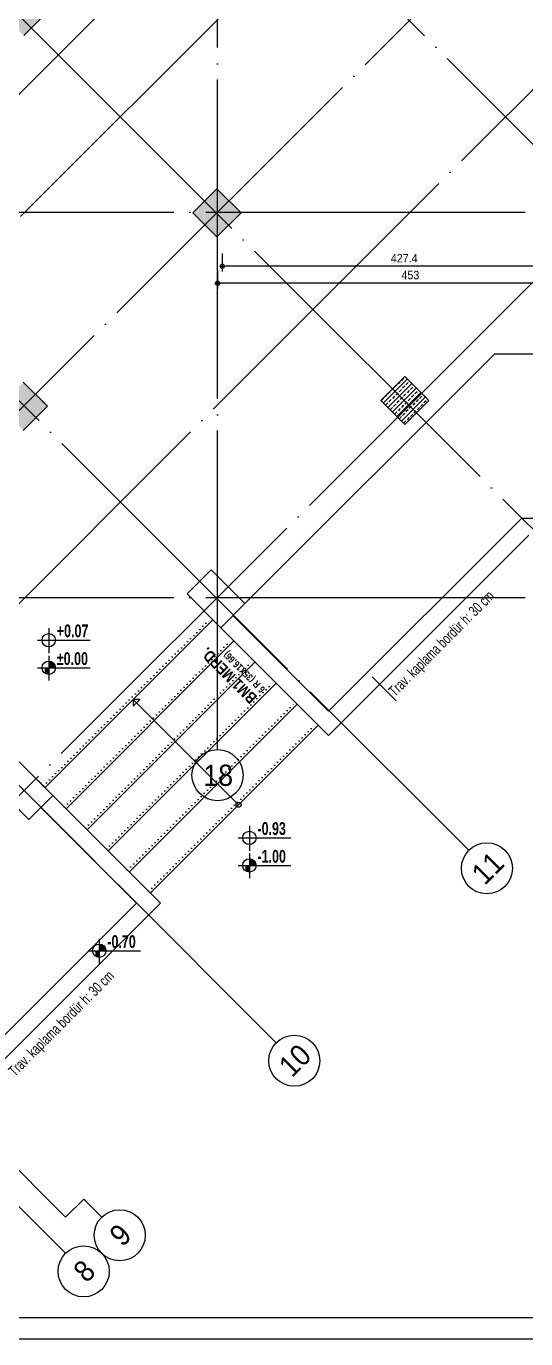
# Model space of a CAD drawing. Extents: x 460786 to 545292, y 30998 to 41694.
# Drawn here: x 488801 to 489388, y 37194 to 38737 of the extents above; entities that cross this region are included whole.
import ezdxf
from ezdxf.enums import TextEntityAlignment as Align

# ---------------------------------------------------------------- set-up
doc = ezdxf.new("R2010")
doc.units = 0
doc.header["$LTSCALE"] = 50
doc.header["$MEASUREMENT"] = 0
doc.header["$PDMODE"] = 35
doc.linetypes.add('DASHDOT', pattern=[5.5, 5, -0.25, 0, -0.25])
doc.linetypes.add('DASHED', pattern=[0.1, 0, -0.1])
doc.layers.get('0').update_dxf_attribs({"linetype": 'CONTINUOUS'})
doc.layers.get('Defpoints').update_dxf_attribs({"linetype": 'CONTINUOUS'})
for name, color, linetype in [('A-Aks Balonu', 2, 'CONTINUOUS'), ('A-Aks Dikey', 12, 'DASHDOT'), ('A-Aks Yatay', 12, 'DASHDOT'), ('A-Betonarme', 6, 'CONTINUOUS'), ('A-Dash', 9, 'DASHED'), ('A-Gör 2', 40, 'CONTINUOUS'), ('A-Kot', 3, 'CONTINUOUS'), ('A-Lejant', 23, 'CONTINUOUS'), ('A-Merdiven', 11, 'CONTINUOUS'), ('A-Olcu DIS Yatay', 8, 'CONTINUOUS'), ('A-Tarama 1', 9, 'CONTINUOUS'), ('A-Yazı 2', 205, 'CONTINUOUS'), ('A-Yazı Merdiven', 4, 'CONTINUOUS')]:
    doc.layers.add(name, color=color, linetype=linetype)
doc.styles.add('arial black', font='ariblk.ttf', dxfattribs={"width": 0.9, "height": 20})
doc.styles.add('blkan', font='arial.ttf', dxfattribs={"width": 0.9, "height": 12.5})
doc.styles.get("Standard").update_dxf_attribs({"font": 'arial.ttf', "width": 0.9})
doc.styles.add('YAZI', font='arialbd.ttf', dxfattribs={"width": 0.9, "height": 150})
doc.dimstyles.new('EXIT', dxfattribs={"dimscale": 50, "dimtxt": 0.23, "dimasz": 0.03, "dimexe": 0.125, "dimexo": 0.5, "dimgap": 0.09, "dimtad": 1, "dimzin": 1, "dimdsep": 46, "dimtxsty": 'Standard', "dimblk": 'TICK', "dimcen": 0.2, "dimadec": 0, "dimazin": 0, "dimtfac": 1, "dimtix": 1, "dimtofl": 0, "dimtmove": 2, "dimatfit": 3, "dimldrblk": 'TICK', "dimfxl": 1, "dimtolj": 1, "dimtzin": 1, "dimarcsym": 0})

# ---------------------------------------------------------------- blocks, each defined once
blk = doc.blocks.new('aks')
blk.add_circle((-0.8, 38.6), 60)
at = {"width": 0.9}
blk.add_attdef('AKSNO', text='', height=50, dxfattribs=at).set_placement((-0.8, 38.6), align=Align.MIDDLE_CENTER)
blk = doc.blocks.new('kot-p200')
for p, q in [((11, 26), (11, -46.7)), ((13.6, 10.3), (13.6, -10.4)), ((16.2, 9.8), (16.2, -10.4)), ((18.9, 8.9), (18.9, -10.4)), ((21.5, 7.5), (21.5, -10.4)), ((24.1, 5.6), (24.1, -10.4)), ((26.7, 2.8), (26.7, -10.4)), ((132.5, -10.4), (-21.8, -10.4)), ((0.5, -10.4), (0.5, -25.8)), ((3.1, -10.4), (3.1, -27.2)), ((5.7, -10.4), (5.7, -28.1)), ((8.4, -10.4), (8.4, -28.7)), ((29.4, -1.8), (29.4, -10.4))]:
    blk.add_line(p, q)
blk.add_circle((11.1, -9.2), 19.7)
at = {"style": 'YAZI', "width": 0.7}
blk.add_attdef('KABAKOT', (34.7, -1.3), '', height=37.5, dxfattribs=at)
blk = doc.blocks.new('kot-p')
for p, q in [((11, 28.7), (11, 4.4)), ((51.5, 16.6), (0.1, 16.6)), ((11, 1.7), (11, -22.5)), ((51.5, -10.4), (0.1, -10.4)), ((7.5, -10.4), (7.5, -15.5)), ((8.4, -10.4), (8.4, -16)), ((9.2, -10.4), (9.2, -16.3)), ((10.1, -10.4), (10.1, -16.5)), ((11.9, -3.5), (11.9, -10.4)), ((12.7, -3.6), (12.7, -10.4)), ((13.6, -3.9), (13.6, -10.4)), ((14.5, -4.4), (14.5, -10.4)), ((15.4, -5), (15.4, -10.4)), ((16.2, -6), (16.2, -10.4)), ((17.1, -7.5), (17.1, -10.4))]:
    blk.add_line(p, q)
for centre in [(11, 17), (11, -10)]:
    blk.add_circle(centre, 6.56)
at = {"style": 'YAZI', "width": 0.7}
for tag, p in [('BITMIŞKOT', (18.9, 19.9)), ('KABAKOT', (18.9, -7.3))]:
    blk.add_attdef(tag, p, '', height=12.5, dxfattribs=at)
blk = doc.blocks.new('TICK', base_point=(53.7, 38.1))
blk.add_line((55.4, 38.1), (52, 38.1))
blk.add_circle((53.7, 38.1), 1.67)
blk = doc.blocks.new('*D554')
at = {"layer": 'A-Olcu DIS Yatay', "color": 0, "lineweight": -2, "transparency": 16777216}
for p, q in [((489026.1, 38449.5), (489026.1, 38428.2)), ((489479.1, 38449.5), (489479.1, 38428.2)), ((489477.6, 38434.5), (489027.6, 38434.5))]:
    blk.add_line(p, q, dxfattribs=at)
at = {"layer": 'Defpoints', "color": 0, "transparency": 16777216}
for p in [(489026.1, 38474.5), (489479.1, 38474.5), (489026.1, 38434.5)]:
    blk.add_point(p, dxfattribs=at)
at = {"layer": 'A-Olcu DIS Yatay', "color": 0, "lineweight": -2, "transparency": 16777216, "xscale": 1.5, "yscale": 1.5, "zscale": 1.5}
for p, rotation in [((489026.1, 38434.5), 179.9999999999964), ((489479.1, 38434.5), 359.9999999999963)]:
    blk.add_blockref('TICK', p, dxfattribs=dict(at, rotation=rotation))
at = {"layer": 'A-Olcu DIS Yatay', "color": 0, "transparency": 16777216, "insert": (489252.6, 38444.1), "char_height": 10, "attachment_point": 5}
blk.add_mtext('\\A1;453', dxfattribs=at)
blk = doc.blocks.new('*D570')
at = {"layer": 'A-Olcu DIS Yatay', "color": 0, "lineweight": -2, "transparency": 16777216}
for p, q in [((489031.7, 38469.5), (489031.7, 38448.2)), ((489459.1, 38469.5), (489459.1, 38448.2)), ((489457.6, 38454.5), (489033.2, 38454.5))]:
    blk.add_line(p, q, dxfattribs=at)
at = {"layer": 'Defpoints', "color": 0, "transparency": 16777216}
for p in [(489031.7, 38494.5), (489459.1, 38494.5), (489031.7, 38454.5)]:
    blk.add_point(p, dxfattribs=at)
at = {"layer": 'A-Olcu DIS Yatay', "color": 0, "lineweight": -2, "transparency": 16777216, "xscale": 1.5, "yscale": 1.5, "zscale": 1.5}
for p, rotation in [((489031.7, 38454.5), 179.999999999998), ((489459.1, 38454.5), 359.9999999999981)]:
    blk.add_blockref('TICK', p, dxfattribs=dict(at, rotation=rotation))
at = {"layer": 'A-Olcu DIS Yatay', "color": 0, "transparency": 16777216, "insert": (489245.4, 38464), "char_height": 10, "attachment_point": 5}
blk.add_mtext('\\A1;427.4', dxfattribs=at)

msp = doc.modelspace()

# ---------------------------------------------------------------- hatches: boundary and pattern name
at = {"layer": 'A-Tarama 1'}
h = msp.add_hatch(dxfattribs=at)
h.set_pattern_fill('ANSI33', color=256, scale=30, angle=180, style=0)
h.set_pattern_definition([(225, (-3046.124, 1950.459), (5.30330086, -5.30330086), []), (225, (-3051.4276, 1950.459), (5.30330086, -5.30330086), [3.75, -1.875])])
h.paths.add_polyline_path([(487640.47, 38519.78), (487617.84, 38497.15), (487646.12, 38468.87), (487668.75, 38491.49)])
h.paths.add_polyline_path([(487666.63, 38545.94), (487644, 38523.31), (487672.29, 38495.03), (487694.91, 38517.66)])
h.paths.add_polyline_path([(487414.19, 38746.05), (487391.56, 38723.42), (487419.85, 38695.14), (487442.48, 38717.77)])
h.paths.add_polyline_path([(487468.64, 38743.93), (487440.35, 38772.21), (487417.73, 38749.59), (487446.01, 38721.3)])
h.paths.add_polyline_path([(487921.19, 38743.93), (487892.9, 38772.21), (487864.62, 38743.93), (487892.9, 38715.65)])
h.paths.add_polyline_path([(488147.46, 38517.66), (488119.18, 38545.94), (488090.89, 38517.66), (488105.03, 38503.51), (488119.18, 38489.37)])
h.paths.add_polyline_path([(487895.02, 38265.22), (487866.74, 38293.5), (487844.11, 38270.88), (487872.4, 38242.59)])
h.paths.add_polyline_path([(488124.83, 38099.05), (488096.55, 38070.76), (488124.83, 38042.48), (488153.12, 38070.76)])
h.paths.add_polyline_path([(488139.68, 38020.56), (488122.01, 38002.88), (488130.49, 37994.4), (488211.81, 37913.08), (488229.49, 37930.76)])
h.paths.add_polyline_path([(488394.24, 37766), (488376.56, 37748.32), (488447.27, 37677.61), (488464.95, 37695.29)])
h.paths.add_polyline_path([(488540.61, 37619.63), (488517.99, 37597), (488546.27, 37568.72), (488568.9, 37591.35)])
h.paths.add_polyline_path([(488820.53, 38295.53), (488797.9, 38318.16), (488769.62, 38289.87), (488797.9, 38261.59), (488826.19, 38289.87)])
h.paths.add_polyline_path([(488600.72, 38064.4), (488595.06, 38070.06), (488572.43, 38092.69), (488544.15, 38064.4), (488572.43, 38036.12)])
h.paths.add_polyline_path([(488374.44, 38290.68), (488346.16, 38318.96), (488317.87, 38290.68), (488346.16, 38262.39)])
h.paths.add_polyline_path([(488595.06, 38522.61), (488572.43, 38545.23), (488544.15, 38516.95), (488572.43, 38488.66), (488600.72, 38516.95)])
h.paths.add_polyline_path([(489053.72, 38517.4), (489025.43, 38545.69), (488997.15, 38517.4), (489025.43, 38489.12)])
h.paths.add_polyline_path([(489037.58, 38965.13), (489037.58, 38990.48), (489012.58, 38990.48), (489012.58, 38975.48), (488798.35, 38761.25), (488584.58, 38975.03), (488584.58, 38990.03), (488559.58, 38990.03), (488559.58, 38964.67), (488798.35, 38725.9)])
h.paths.add_polyline_path([(488373.74, 38743.93), (488345.45, 38772.21), (488317.17, 38743.93), (488345.45, 38715.65)])
h.paths.add_polyline_path([(488147.46, 38970.2), (488119.18, 38998.49), (488090.89, 38970.2), (488119.18, 38941.92)])
h.paths.add_polyline_path([(487694.91, 38970.2), (487666.63, 38998.49), (487638.34, 38970.2), (487666.63, 38941.92)])
h.paths.add_polyline_path([(487892.9, 39224.76), (487864.62, 39196.48), (487892.9, 39168.19), (487921.19, 39196.48)])
h.paths.add_polyline_path([(487910.93, 39648.67), (488128.37, 39866.11), (488110.69, 39883.79), (487875.58, 39648.67), (488119.53, 39404.72), (488137.21, 39422.4)])
h.paths.add_polyline_path([(487720.02, 39910.3), (487702.34, 39927.98), (487666.98, 39892.63), (487631.63, 39927.98), (487613.95, 39910.3), (487666.98, 39857.27)])
h.paths.add_polyline_path([(487021.75, 40097.33), (486993.46, 40125.62), (486965.18, 40097.33), (486993.46, 40069.05)])
h.paths.add_polyline_path([(486767.19, 39899.34), (486738.9, 39871.06), (486767.19, 39842.77), (486795.47, 39871.06)])
h.paths.add_polyline_path([(486514.04, 39646.2), (486491.42, 39623.57), (486519.7, 39595.29), (486542.33, 39617.91)])
h.paths.add_polyline_path([(486540.21, 39672.36), (486517.58, 39649.73), (486545.86, 39621.45), (486568.49, 39644.08)])
h.paths.add_polyline_path([(487266.76, 40292.85), (487231.4, 40328.2), (487267.11, 40363.91), (487249.44, 40381.59), (487196.05, 40328.2), (487249.08, 40275.17)])
h.paths.add_polyline_path([(488133.08, 40226.23), (488000.88, 40226.23), (487983.2, 40208.56), (488000.88, 40190.88), (488011.24, 40201.23), (488108.08, 40201.23), (488108.08, 40092.2), (488133.08, 40092.2)])
h.paths.add_polyline_path([(488593.08, 40122.2), (488553.08, 40122.2), (488553.08, 40082.2), (488593.08, 40082.2)])
h.paths.add_polyline_path([(489046.08, 40122.2), (489006.08, 40122.2), (489006.08, 40082.2), (489046.08, 40082.2)])
h.paths.add_polyline_path([(489046.08, 39669.2), (489006.08, 39669.2), (489006.08, 39629.2), (489046.08, 39629.2)])
h.paths.add_polyline_path([(488593.08, 39669.2), (488553.08, 39669.2), (488553.08, 39629.2), (488593.08, 39629.2)])
h = msp.add_hatch(dxfattribs=at)
h.set_pattern_fill('ANSI33', color=256, scale=30, angle=180, style=0)
h.set_pattern_definition([(225, (-3046.124, 0), (5.30330086, -5.30330086), []), (225, (-3051.4276, 6e-16), (5.30330086, -5.30330086), [3.75, -1.875])])
h.paths.add_polyline_path([(489231.46, 38310.47), (489217.77, 38296.78), (489237.56, 38276.98), (489251.25, 38290.68)])
h.paths.add_polyline_path([(489265.85, 38305.27), (489246.05, 38325.07), (489231.46, 38310.47), (489251.25, 38290.68)])
h.paths.add_polyline_path([(489274.33, 38296.78), (489268.68, 38302.44), (489265.85, 38305.27), (489251.25, 38290.68), (489259.74, 38282.19)])
h.paths.add_polyline_path([(489259.74, 38282.19), (489251.25, 38290.68), (489237.56, 38276.98), (489246.05, 38268.5)])

# ---------------------------------------------------------------- linework, layer by layer
at = {"layer": 'A-Aks Dikey', "ltscale": 1.5}
for p, q in [((489026.08, 37886.28), (489026.08, 41299.23)), ((486961.81, 41032.66), (489773.91, 38220.57)), ((486735.54, 40806.39), (489547.63, 37994.3)), ((486509.27, 40580.12), (489321.36, 37768.02)), ((486282.99, 40353.84), (489095.08, 37541.75)), ((486035.5, 40106.35), (488847.6, 37294.26)), ((486077.93, 40106.35), (488847.6, 37336.69)), ((488847.6, 37336.69), (488868.81, 37357.9)), ((488868.81, 37357.9), (488890.02, 37336.69))]:
    msp.add_line(p, q, dxfattribs=at)
at = {"layer": 'A-Aks Yatay', "ltscale": 1.5}
for p, q in [((487846.47, 37710.37), (489394.5, 39258.4)), ((487919.3, 37637.54), (489467.33, 39185.57)), ((488032.43, 37524.4), (489580.47, 39072.43)), ((488145.57, 37411.27), (489693.6, 38959.3)), ((488258.71, 37298.13), (489806.74, 38846.16)), ((486949.49, 38518.2), (494804.32, 38518.2)), ((486949.49, 38065.2), (494804.32, 38065.2))]:
    msp.add_line(p, q, dxfattribs=at)
at = {"layer": 'A-Betonarme'}
for p, q in [((488798.35, 38725.9), (489037.58, 38965.13)), ((489025.43, 38545.69), (488997.15, 38517.4)), ((489053.72, 38517.4), (489025.43, 38545.69)), ((488997.15, 38517.4), (489025.43, 38489.12)), ((489025.43, 38489.12), (489053.72, 38517.4)), ((489053.72, 38517.4), (489048.06, 38523.06)), ((489246.05, 38325.07), (489217.77, 38296.78)), ((489274.33, 38296.78), (489246.05, 38325.07)), ((488826.19, 38289.87), (488797.9, 38318.16)), ((488826.19, 38289.87), (488820.53, 38295.53)), ((489217.77, 38296.78), (489246.05, 38268.5)), ((489246.05, 38268.5), (489274.33, 38296.78)), ((489274.33, 38296.78), (489268.68, 38302.44)), ((488797.9, 38261.59), (488826.19, 38289.87))]:
    msp.add_line(p, q, dxfattribs=at)
at = {"layer": 'A-Dash'}
for p, q in [((488821.33, 37843.78), (489018.52, 38040.97)), ((488846.08, 37819.03), (489043.27, 38016.22)), ((488870.83, 37794.29), (489068.02, 37991.47)), ((488895.58, 37769.54), (489092.77, 37966.72)), ((488920.33, 37744.79), (489117.52, 37941.98)), ((488945.08, 37720.04), (489142.27, 37917.23))]:
    msp.add_line(p, q, dxfattribs=at)
at = {"layer": 'A-Gör 2'}
for p, q in [((489156.41, 37931.37), (489383.48, 38158.45)), ((489383.48, 38158.45), (491150.08, 38158.45)), ((489156.41, 37903.09), (489391.77, 38138.45)), ((489018.52, 38097.54), (488990.24, 38069.26)), ((489018.52, 38097.54), (488990.24, 38069.26)), ((489058.12, 38057.94), (489018.52, 38097.54)), ((488990.24, 38069.26), (489029.84, 38029.66)), ((489046.81, 38069.26), (489041.15, 38074.91)), ((489029.84, 38029.66), (489058.12, 38057.94)), ((489043.98, 38043.8), (489156.41, 37931.37)), ((489029.84, 38029.66), (489156.41, 37903.09)), ((488832.65, 37832.47), (488793.05, 37872.07)), ((488832.65, 37832.47), (488815.68, 37849.44)), ((488764.77, 37843.78), (488804.36, 37804.19)), ((488804.36, 37804.19), (488832.65, 37832.47)), ((488832.65, 37832.47), (488959.22, 37705.9)), ((488818.51, 37818.33), (488930.94, 37705.9)), ((488959.22, 37705.9), (488710.32, 37457)), ((488930.94, 37705.9), (488710.32, 37485.28))]:
    msp.add_line(p, q, dxfattribs=at)
msp.add_lwpolyline([(489058.12, 38057.94), (489351.67, 38351.49), (491300.08, 38351.49)], dxfattribs=at)
at = {"layer": 'A-Lejant'}
msp.add_lwpolyline([(460786.15, 41693.81), (460786.15, 37193.81), (545291.84, 37193.81), (545291.84, 41693.81), (460786.15, 41693.81)], dxfattribs=at)
msp.add_lwpolyline([(460811.15, 41668.81), (460811.15, 37218.81), (545266.84, 37218.81), (545266.84, 41668.81)], close=True, dxfattribs=at)
at = {"layer": 'A-Merdiven'}
for p, q in [((488823.46, 37841.66), (489020.64, 38038.85)), ((488848.2, 37816.91), (489045.39, 38014.1)), ((488872.95, 37792.16), (489070.14, 37989.35)), ((488897.7, 37767.42), (489094.89, 37964.6)), ((488922.45, 37742.67), (489119.64, 37939.85)), ((489050.85, 37821.57), (488927.11, 37945.31)), ((488947.2, 37717.92), (489144.39, 37915.11))]:
    msp.add_line(p, q, dxfattribs=at)
msp.add_lwpolyline([(488927.11, 37945.31), (488927.11, 37937.58), (488934.84, 37945.31), (488927.11, 37945.31)], dxfattribs=at)
msp.add_circle((489050.85, 37821.57), 3, dxfattribs=at)
at = {"layer": 'A-Yazı 2'}
msp.add_line((489235.92, 37943.64), (489207.73, 37971.83), dxfattribs=at)

# ---------------------------------------------------------------- block references
at = {"layer": 'A-Aks Balonu'}
ref = msp.add_blockref('aks', (489025.66, 37875.6), dxfattribs=dict(at, xscale=0.5, yscale=0.5, zscale=0.5, rotation=180))
ref.add_attrib('AKSNO', '18', dxfattribs={"layer": '0', "height": 25, "width": 0.9}).set_placement((489026.88, 37856.18), align=Align.MIDDLE_CENTER)
ref = msp.add_blockref('aks', (489328.62, 37760.18), dxfattribs=dict(at, xscale=0.5, yscale=0.5, zscale=0.5, rotation=224.9999999999999))
ref.add_attrib('AKSNO', '11', dxfattribs={"layer": '0', "height": 25, "rotation": 45, "width": 0.9}).set_placement((489343.51, 37747), align=Align.MIDDLE_CENTER)
ref = msp.add_blockref('aks', (489102.34, 37533.9), dxfattribs=dict(at, xscale=0.5, yscale=0.5, zscale=0.5, rotation=224.9999999999999))
ref.add_attrib('AKSNO', '10', dxfattribs={"layer": '0', "height": 25, "rotation": 45, "width": 0.9}).set_placement((489116.94, 37521.03), align=Align.MIDDLE_CENTER)
ref = msp.add_blockref('aks', (488897.28, 37328.84), dxfattribs=dict(at, xscale=0.5, yscale=0.5, zscale=0.5, rotation=224.9999999999999))
ref.add_attrib('AKSNO', '9', dxfattribs={"layer": '0', "height": 25, "rotation": 45, "width": 0.9}).set_placement((488911.88, 37315.97), align=Align.MIDDLE_CENTER)
ref = msp.add_blockref('aks', (488854.85, 37286.42), dxfattribs=dict(at, xscale=0.5, yscale=0.5, zscale=0.5, rotation=224.9999999999999))
ref.add_attrib('AKSNO', '8', dxfattribs={"layer": '0', "height": 25, "rotation": 45, "width": 0.9}).set_placement((488869.45, 37273.54), align=Align.MIDDLE_CENTER)
at = {"layer": 'A-Kot'}
for name, p, xscale, yscale, zscale, values in [('kot-p', (488814.56, 37994.53), 1.199999999953434, 1.199999999953434, 1.199999999953434, {'KABAKOT': '%%p0.00', 'BITMIŞKOT': '+0.07'}), ('kot-p', (489050.27, 37762.17), 1.199999999953434, 1.199999999953434, 1.199999999953434, {'KABAKOT': '-1.00', 'BITMIŞKOT': '-0.93'}), ('kot-p200', (488882.7, 37653.63), 0.4000000000029104, 0.4000000000029104, 0.4000000000029104, {'KABAKOT': '-0.70'})]:
    msp.add_blockref(name, p, dxfattribs=dict(at, xscale=xscale, yscale=yscale, zscale=zscale)).add_auto_attribs(values)

# ---------------------------------------------------------------- texts
at = {"layer": 'A-Yazı 2', "style": 'blkan', "width": 0.7}
for p in [(489234.52, 37947.97), (488787.92, 37501.36)]:
    msp.add_text('Trav. kaplama bordür h: 30 cm', height=12.5, rotation=45, dxfattribs=at).set_placement(p)
at = {"layer": 'A-Yazı Merdiven', "style": 'arial black', "width": 0.7}
for s, height, p in [('BM1 MERD.', 13.333, (489073.66, 37948.5, 68266.67)), (' 6 R (35X16.66)', 8.3333, (489084.51, 37956.19, 56888.89))]:
    msp.add_text(s, height=height, rotation=135, dxfattribs=at).set_placement(p)

# ---------------------------------------------------------------- dimensions: what is measured, and where the dimension line sits
at = {"layer": 'A-Olcu DIS Yatay'}
for p1, p2, picture, middle in [((489459.08, 38494.45), (489031.66, 38494.45), '*D570', (489245.37, 38463.98)), ((489479.08, 38474.45), (489026.08, 38474.45), '*D554', (489252.58, 38444.06))]:
    dim = msp.add_aligned_dim(p1=p1, p2=p2, distance=40, dimstyle='EXIT', override={"dimtxt": 0.2, "dimdec": 1, "dimzin": 9, "dimtdec": 1}, dxfattribs=at)
    dim.commit()
    dim.dimension.update_dxf_attribs({"geometry": picture, "text_midpoint": middle})

doc.saveas('drawing.dxf')
